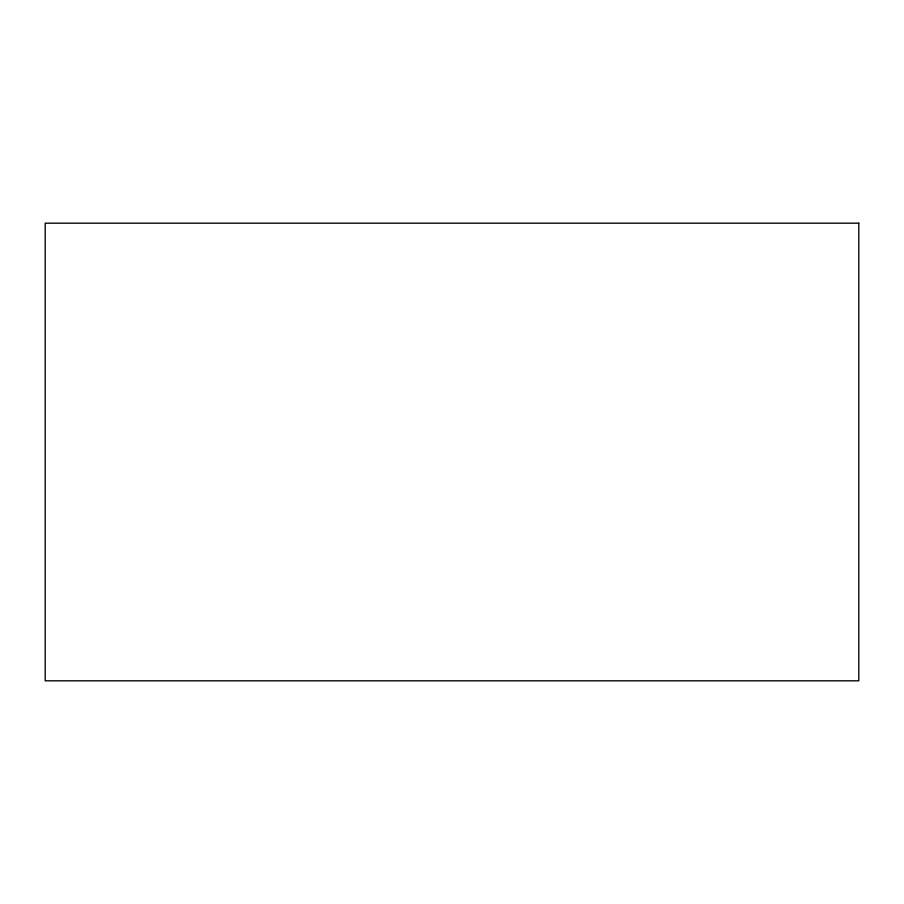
<?xml version="1.0" encoding="UTF-8"?>
<svg xmlns="http://www.w3.org/2000/svg" width="904" height="904" viewBox="0 0 904 904"><rect width="100%" height="100%" fill="white"/><g stroke="black" fill="none" stroke-linecap="round" stroke-linejoin="round"><path stroke-width="1.36" d="M858.8 223.175L45.2 223.175L45.2 680.825L858.8 680.825L858.8 223.175"/></g></svg>
